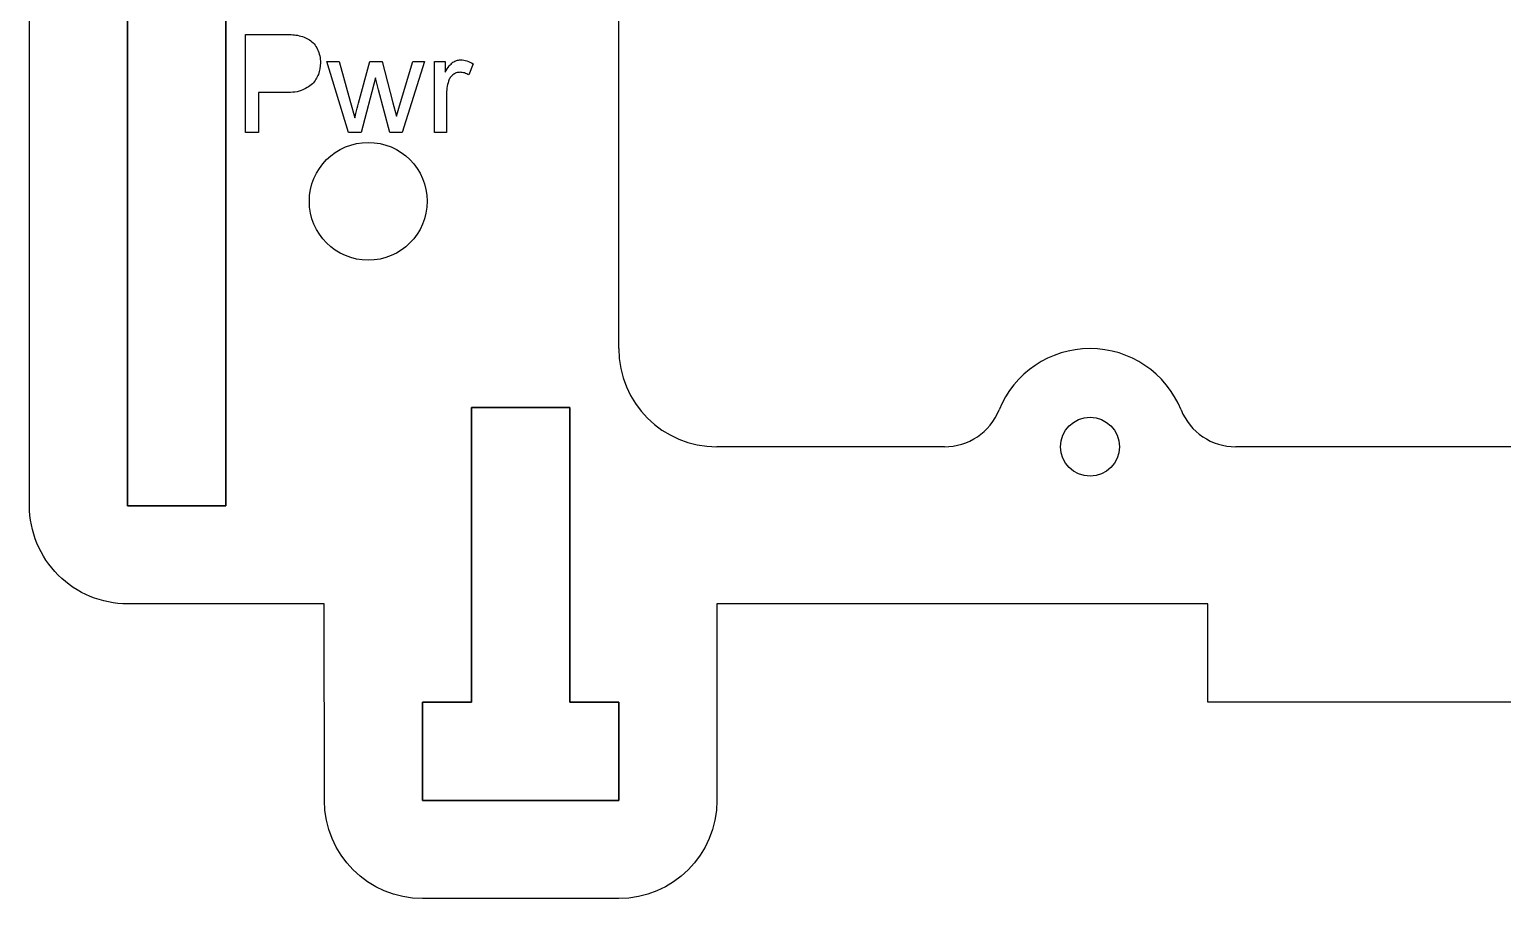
# Model space of a CAD drawing. Header units: millimetres. Extents: x 0 to 150, y -10 to 75.
# Drawn here: x 0 to 75, y -10 to 34.3 of the extents above; entities that cross this region are included whole.
import ezdxf

# ---------------------------------------------------------------- set-up
doc = ezdxf.new("R2010")
doc.units = ezdxf.units.MM
doc.layers.get('0').update_dxf_attribs({"linetype": 'CONTINUOUS'})

msp = doc.modelspace()

# ---------------------------------------------------------------- linework, layer by layer
for p, q in [((5, 10.002), (5, 65.002)), ((10, 65.002), (10, 10.002)), ((30, 18.002), (30, 57.002)), ((30, 18.002), (30, 57.002)), ((11, 29), (11, 34)), ((11, 34), (12.886, 34)), ((11, 29), (11, 34)), ((11, 34), (12.886, 34)), ((16.249, 29), (15.141, 32.622)), ((15.141, 32.622), (15.775, 32.622)), ((16.249, 29), (15.141, 32.622)), ((15.141, 32.622), (15.775, 32.622)), ((15.775, 32.622), (16.351, 30.531)), ((15.775, 32.622), (16.351, 30.531)), ((16.754, 30.501), (17.33, 32.622)), ((16.754, 30.501), (17.33, 32.622)), ((17.33, 32.622), (17.961, 32.622)), ((17.33, 32.622), (17.961, 32.622)), ((17.961, 32.622), (18.503, 30.521)), ((17.961, 32.622), (18.503, 30.521)), ((18.892, 30.528), (19.513, 32.622)), ((18.892, 30.528), (19.513, 32.622)), ((20.11, 32.622), (18.977, 29)), ((20.11, 32.622), (18.977, 29)), ((19.513, 32.622), (20.11, 32.622)), ((19.513, 32.622), (20.11, 32.622)), ((20.618, 29), (20.618, 32.622)), ((20.618, 32.622), (21.171, 32.622)), ((20.618, 29), (20.618, 32.622)), ((20.618, 32.622), (21.171, 32.622)), ((21.171, 32.622), (21.171, 32.073)), ((21.171, 32.622), (21.171, 32.073)), ((22.586, 32.506), (22.374, 31.937)), ((22.586, 32.506), (22.374, 31.937)), ((17.623, 31.786), (16.89, 29)), ((17.623, 31.786), (16.89, 29)), ((17.763, 31.169), (17.623, 31.786)), ((17.763, 31.169), (17.623, 31.786)), ((11.662, 31.033), (11.662, 29)), ((12.944, 31.033), (11.662, 31.033)), ((11.662, 31.033), (11.662, 29)), ((12.944, 31.033), (11.662, 31.033)), ((18.34, 29), (17.763, 31.169)), ((18.34, 29), (17.763, 31.169)), ((21.232, 30.896), (21.232, 29)), ((21.232, 30.896), (21.232, 29)), ((16.351, 30.531), (16.566, 29.754)), ((16.351, 30.531), (16.566, 29.754)), ((18.503, 30.521), (18.684, 29.829)), ((18.503, 30.521), (18.684, 29.829)), ((18.684, 29.829), (18.892, 30.528)), ((18.684, 29.829), (18.892, 30.528)), ((11.662, 29), (11, 29)), ((11.662, 29), (11, 29)), ((16.89, 29), (16.249, 29)), ((16.89, 29), (16.249, 29)), ((18.977, 29), (18.34, 29)), ((18.977, 29), (18.34, 29)), ((21.232, 29), (20.618, 29)), ((21.232, 29), (20.618, 29)), ((22.507, 0), (22.506, 15)), ((22.506, 15), (27.506, 15)), ((27.506, 15), (27.507, 0)), ((46.584, 13.002), (35, 13.002)), ((46.584, 13.002), (35, 13.002)), ((104.584, 13.002), (61.416, 13.002)), ((104.584, 13.002), (61.416, 13.002)), ((10, 10.002), (5, 10.002)), ((27.507, 0), (30.001, 0)), ((30.001, 0), (30.001, -5)), ((20.014, -5), (20.013, 0)), ((20.013, 0), (22.507, 0)), ((30.001, -5), (20.014, -5))]:
    msp.add_line(p, q)
msp.add_lwpolyline([(90, 0.002), (60, 0.002), (60, 5.002), (35.001, 5.002), (35.001, -5, -0.414213), (30.001, -10), (20.014, -10, -0.414213), (15.014, -5), (15.014, -4.998), (15, 5.002), (5, 5.002, -0.414214), (0, 10.002), (0, 65.002, -0.414214), (5, 70.002), (15, 70.002), (15, 75.002), (35, 75.002), (35, 70.002), (60, 70.002), (60, 75.002), (90, 75.002)], format="xyb")
msp.add_lwpolyline([(90, 0.002), (60, 0.002), (60, 5.002), (35.001, 5.002), (35.001, -5, -0.414213), (30.001, -10), (20.014, -10, -0.414213), (15.014, -5), (15.014, -4.998), (15, 5.002), (5, 5.002, -0.414214), (0, 10.002), (0, 65.002, -0.414214), (5, 70.002), (15, 70.002), (15, 75.002), (35, 75.002), (35, 70.002), (60, 70.002), (60, 75.002), (90, 75.002)], format="xyb")
for points in [[(5, 65.002), (5, 10.002), (10, 10.002), (10, 65.002)], [(20.014, -5), (30.001, -5), (30.001, 0), (27.507, 0), (27.506, 15), (22.506, 15), (22.507, 0), (20.013, 0)]]:
    msp.add_lwpolyline(points, close=True)
for centre, radius in [((17.25, 25.502), 3), ((17.25, 25.502), 3), ((54, 13.002), 1.5), ((54, 13.002), 1.5)]:
    msp.add_circle(centre, radius)
for centre, radius, start, end in [((35, 18.002), 5, 180, 270), ((35, 18.002), 5, 180, 270), ((54, 13.002), 5, 22.02431, 157.97569), ((54, 13.002), 5, 22.02431, 157.97569), ((46.584, 16.002), 3, 270, 337.97569), ((46.584, 16.002), 3, 270, 337.97569), ((61.416, 16.002), 3, 202.02431, 270), ((61.416, 16.002), 3, 202.02431, 270)]:
    msp.add_arc(centre, radius, start, end)
for points, knots in [([(12.886, 34), (13.033, 34), (13.287, 33.999), (13.54, 33.966), (13.647, 33.952)], [0, 0, 0, 0, 0.04392825, 0.0762724, 0.0762724, 0.0762724, 0.0762724]), ([(12.886, 34), (13.033, 34), (13.287, 33.999), (13.54, 33.966), (13.647, 33.952)], [0, 0, 0, 0, 0.04392825, 0.0762724, 0.0762724, 0.0762724, 0.0762724]), ([(13.647, 33.952), (13.762, 33.929), (13.981, 33.885), (14.173, 33.772), (14.264, 33.719)], [0, 0, 0, 0, 0.0350037, 0.06640883, 0.06640883, 0.06640883, 0.06640883]), ([(13.647, 33.952), (13.762, 33.929), (13.981, 33.885), (14.173, 33.772), (14.264, 33.719)], [0, 0, 0, 0, 0.0350037, 0.06640883, 0.06640883, 0.06640883, 0.06640883]), ([(14.264, 33.719), (14.344, 33.654), (14.509, 33.519), (14.612, 33.333), (14.665, 33.236)], [0, 0, 0, 0, 0.0305341, 0.06325835, 0.06325835, 0.06325835, 0.06325835]), ([(14.264, 33.719), (14.344, 33.654), (14.509, 33.519), (14.612, 33.333), (14.665, 33.236)], [0, 0, 0, 0, 0.0305341, 0.06325835, 0.06325835, 0.06325835, 0.06325835]), ([(14.665, 33.236), (14.709, 33.129), (14.799, 32.91), (14.811, 32.674), (14.817, 32.554)], [0, 0, 0, 0, 0.03450337, 0.07034597, 0.07034597, 0.07034597, 0.07034597]), ([(14.665, 33.236), (14.709, 33.129), (14.799, 32.91), (14.811, 32.674), (14.817, 32.554)], [0, 0, 0, 0, 0.03450337, 0.07034597, 0.07034597, 0.07034597, 0.07034597]), ([(14.817, 32.554), (14.801, 32.351), (14.77, 31.951), (14.529, 31.632), (14.411, 31.474)], [0, 0, 0, 0, 0.0597441, 0.1174894, 0.1174894, 0.1174894, 0.1174894]), ([(14.817, 32.554), (14.801, 32.351), (14.77, 31.951), (14.529, 31.632), (14.411, 31.474)], [0, 0, 0, 0, 0.0597441, 0.1174894, 0.1174894, 0.1174894, 0.1174894]), ([(21.171, 32.073), (21.232, 32.185), (21.337, 32.374), (21.496, 32.521), (21.561, 32.581)], [0, 0, 0, 0, 0.03789373, 0.06445257, 0.06445257, 0.06445257, 0.06445257]), ([(21.171, 32.073), (21.232, 32.185), (21.337, 32.374), (21.496, 32.521), (21.561, 32.581)], [0, 0, 0, 0, 0.03789373, 0.06445257, 0.06445257, 0.06445257, 0.06445257]), ([(21.561, 32.581), (21.622, 32.617), (21.744, 32.688), (21.885, 32.699), (21.955, 32.704)], [0, 0, 0, 0, 0.02093528, 0.04175455, 0.04175455, 0.04175455, 0.04175455]), ([(21.561, 32.581), (21.622, 32.617), (21.744, 32.688), (21.885, 32.699), (21.955, 32.704)], [0, 0, 0, 0, 0.02093528, 0.04175455, 0.04175455, 0.04175455, 0.04175455]), ([(21.955, 32.704), (22.061, 32.694), (22.285, 32.673), (22.482, 32.564), (22.586, 32.506)], [0, 0, 0, 0, 0.03168105, 0.06677553, 0.06677553, 0.06677553, 0.06677553]), ([(21.955, 32.704), (22.061, 32.694), (22.285, 32.673), (22.482, 32.564), (22.586, 32.506)], [0, 0, 0, 0, 0.03168105, 0.06677553, 0.06677553, 0.06677553, 0.06677553]), ([(21.334, 31.613), (21.304, 31.499), (21.243, 31.264), (21.236, 31.022), (21.232, 30.896)], [0, 0, 0, 0, 0.03512546, 0.07255948, 0.07255948, 0.07255948, 0.07255948]), ([(21.334, 31.613), (21.304, 31.499), (21.243, 31.264), (21.236, 31.022), (21.232, 30.896)], [0, 0, 0, 0, 0.03512546, 0.07255948, 0.07255948, 0.07255948, 0.07255948]), ([(21.563, 31.949), (21.513, 31.903), (21.41, 31.81), (21.36, 31.68), (21.334, 31.613)], [0, 0, 0, 0, 0.01993314, 0.04113841, 0.04113841, 0.04113841, 0.04113841]), ([(21.563, 31.949), (21.513, 31.903), (21.41, 31.81), (21.36, 31.68), (21.334, 31.613)], [0, 0, 0, 0, 0.01993314, 0.04113841, 0.04113841, 0.04113841, 0.04113841]), ([(21.924, 32.07), (21.859, 32.065), (21.728, 32.054), (21.618, 31.984), (21.563, 31.949)], [0, 0, 0, 0, 0.01933797, 0.03865818, 0.03865818, 0.03865818, 0.03865818]), ([(21.924, 32.07), (21.859, 32.065), (21.728, 32.054), (21.618, 31.984), (21.563, 31.949)], [0, 0, 0, 0, 0.01933797, 0.03865818, 0.03865818, 0.03865818, 0.03865818]), ([(22.374, 31.937), (22.301, 31.975), (22.16, 32.05), (22.001, 32.063), (21.924, 32.07)], [0, 0, 0, 0, 0.02462175, 0.04737635, 0.04737635, 0.04737635, 0.04737635]), ([(22.374, 31.937), (22.301, 31.975), (22.16, 32.05), (22.001, 32.063), (21.924, 32.07)], [0, 0, 0, 0, 0.02462175, 0.04737635, 0.04737635, 0.04737635, 0.04737635]), ([(14.411, 31.474), (14.227, 31.346), (13.791, 31.043), (13.254, 31.036), (12.944, 31.033)], [0, 0, 0, 0, 0.0658901, 0.156267, 0.156267, 0.156267, 0.156267]), ([(14.411, 31.474), (14.227, 31.346), (13.791, 31.043), (13.254, 31.036), (12.944, 31.033)], [0, 0, 0, 0, 0.0658901, 0.156267, 0.156267, 0.156267, 0.156267]), ([(16.566, 29.754), (16.584, 29.826), (16.646, 30.075), (16.709, 30.324), (16.754, 30.501)], [0, 0, 0, 0, 0.02223112, 0.07701266, 0.07701266, 0.07701266, 0.07701266]), ([(16.566, 29.754), (16.584, 29.826), (16.646, 30.075), (16.709, 30.324), (16.754, 30.501)], [0, 0, 0, 0, 0.02223112, 0.07701266, 0.07701266, 0.07701266, 0.07701266])]:
    msp.add_open_spline(points, degree=3, knots=knots)

doc.saveas('drawing.dxf')
